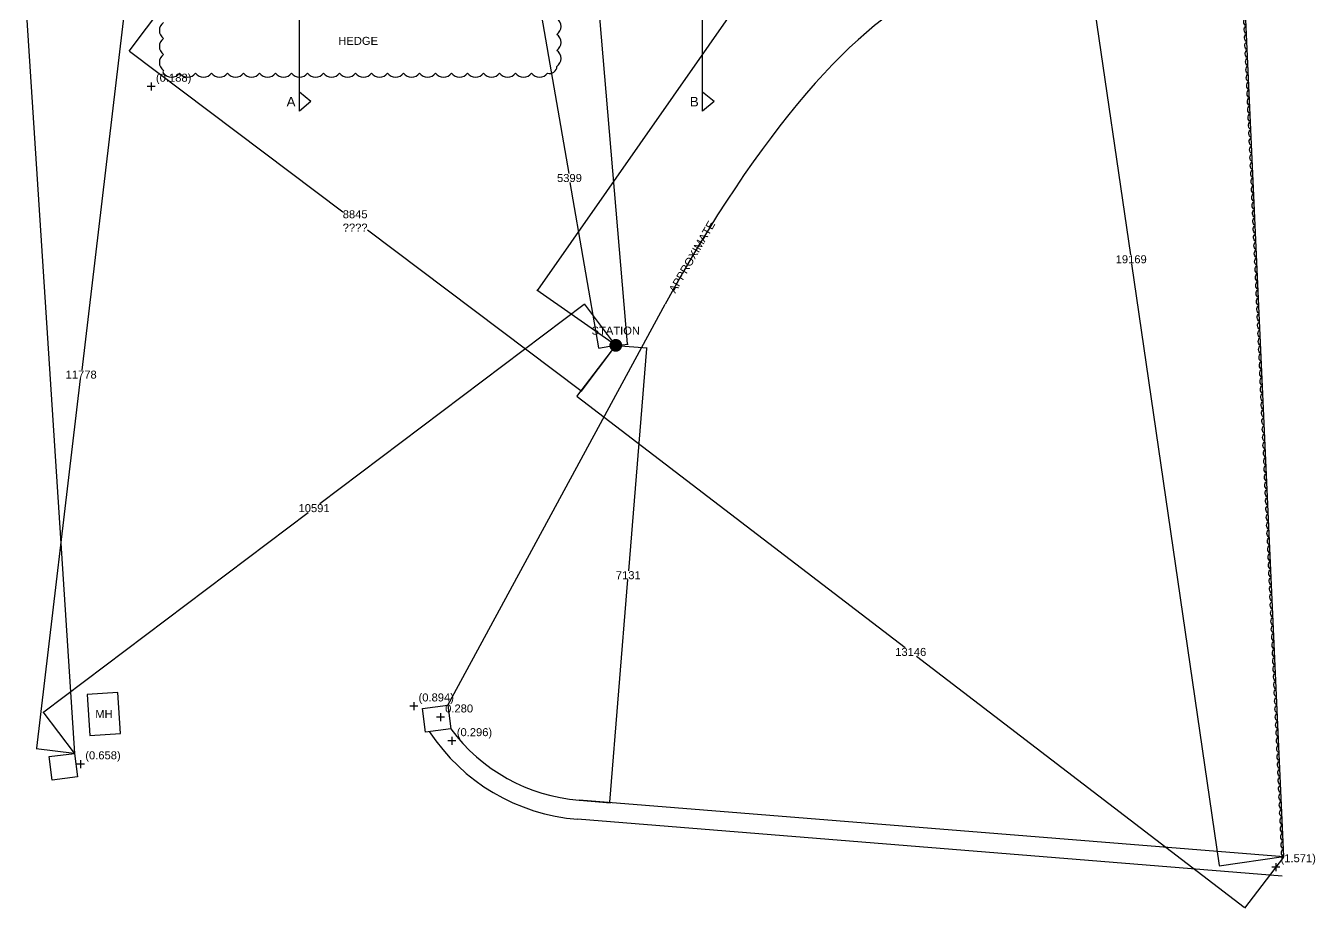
# Model space of a CAD drawing. Header units: millimetres. Extents: x 0 to 257100, y -5590 to 37493.
# Drawn here: x 84567 to 104713, y -3454 to 10336 of the extents above; entities that cross this region are included whole.
import ezdxf
from ezdxf.enums import TextEntityAlignment as Align

# ---------------------------------------------------------------- set-up
doc = ezdxf.new("R2010")
doc.units = ezdxf.units.MM
doc.header["$LTSCALE"] = 25
doc.header["$MEASUREMENT"] = 0
doc.linetypes.add('CENTER', pattern=[50.8, 31.75, -6.35, 6.35, -6.35])
for name, color, linetype in [('05 - General Notes', 6, 'Continuous'), ('07 - Dimensions', 6, 'Continuous'), ('08 - Levels', 8, 'CENTER'), ('20 - Existing Walls', 2, 'Continuous'), ('52 -', 2, 'Continuous'), ('94 - Landscaping', 7, 'Continuous'), ('95 - Roads-Kerbs', 7, 'Continuous'), ('97 - Fences-Gates-Walls-etc', 7, 'Continuous'), ('99 - Environment', 70, 'Continuous')]:
    doc.layers.add(name, color=color, linetype=linetype)
doc.styles.add('GENERATED_STYLE_7', font='arialbd.ttf')
doc.styles.get("Standard").update_dxf_attribs({"font": 'arial.ttf'})
doc.dimstyles.get("Standard").update_dxf_attribs({"dimscale": 50, "dimtxt": 2.5, "dimasz": 0.18, "dimexe": 0.18, "dimexo": 0.0625, "dimgap": 0.09, "dimtad": 0, "dimtih": 1, "dimtoh": 1, "dimdec": 0, "dimzin": 0, "dimdsep": 46, "dimtxsty": 'Standard', "dimcen": 0.09, "dimadec": 0, "dimazin": 0, "dimtfac": 1, "dimtdec": 4, "dimtofl": 0, "dimtmove": 0, "dimatfit": 3, "dimfxl": 1, "dimtolj": 1, "dimtzin": 0, "dimarcsym": 0})

# ---------------------------------------------------------------- blocks, each defined once
blk = doc.blocks.new('*D168')
at = {"layer": 'Defpoints', "color": 0, "lineweight": -2}
for p, q in [((92861, 10661), (92592, 10615)), ((92603, 10608), (93049, 8025)), ((93520, 5305), (93073, 7888)), ((93782, 5341), (93513, 5295))]:
    blk.add_line(p, q, dxfattribs=at)
at = {"layer": 'Defpoints', "color": 0}
for p in [(92601, 10616), (92864, 10662), (93785, 5342)]:
    blk.add_point(p, dxfattribs=at)
for points in [[(92604, 10608), (92601, 10607), (92601, 10616)], [(93519, 5305), (93522, 5305), (93522, 5296)]]:
    blk.add_solid(points, dxfattribs=at)
at = {"layer": 'Defpoints', "color": 0, "insert": (93061, 7956), "char_height": 125, "attachment_point": 5}
blk.add_mtext('\\A1;5399', dxfattribs=at)
blk = doc.blocks.new('*D169')
at = {"layer": 'Defpoints', "color": 0, "lineweight": -2}
for p, q in [((100226, 17163), (96444, 11752)), ((101451, 16318), (100223, 17176)), ((92567, 6204), (96349, 11615)), ((93782, 5344), (92554, 6202))]:
    blk.add_line(p, q, dxfattribs=at)
at = {"layer": 'Defpoints', "color": 0}
for p in [(100231, 17171), (101454, 16316), (93785, 5342)]:
    blk.add_point(p, dxfattribs=at)
for points in [[(100227, 17163), (100224, 17164), (100231, 17171)], [(92566, 6205), (92568, 6203), (92562, 6197)]]:
    blk.add_solid(points, dxfattribs=at)
at = {"layer": 'Defpoints', "color": 0, "insert": (96396, 11684), "char_height": 125, "attachment_point": 5}
blk.add_mtext('\\A1;13388', dxfattribs=at)
blk = doc.blocks.new('*D170')
at = {"layer": 'Defpoints', "color": 0, "lineweight": -2}
for p, q in [((92867, 16316), (93055, 16332)), ((93047, 16322), (93501, 10912)), ((93966, 5366), (93512, 10776)), ((93788, 5342), (93976, 5358))]:
    blk.add_line(p, q, dxfattribs=at)
at = {"layer": 'Defpoints', "color": 0}
for p in [(93046, 16331), (92864, 16316), (93785, 5342)]:
    blk.add_point(p, dxfattribs=at)
for points in [[(93048, 16322), (93045, 16322), (93046, 16331)], [(93965, 5366), (93968, 5366), (93967, 5357)]]:
    blk.add_solid(points, dxfattribs=at)
at = {"layer": 'Defpoints', "color": 0, "insert": (93506, 10844), "char_height": 125, "attachment_point": 5}
blk.add_mtext('\\A1;11013', dxfattribs=at)
blk = doc.blocks.new('*D171')
at = {"layer": 'Defpoints', "color": 0, "lineweight": -2}
for p, q in [((93783, 5339), (93170, 4540)), ((93183, 4541), (98305, 618)), ((103605, -3442), (98483, 481)), ((104219, -2655), (103607, -3454))]:
    blk.add_line(p, q, dxfattribs=at)
at = {"layer": 'Defpoints', "color": 0}
for p in [(93785, 5342), (93176, 4547), (104221, -2652)]:
    blk.add_point(p, dxfattribs=at)
for points in [[(93184, 4543), (93182, 4540), (93176, 4547)], [(103604, -3443), (103606, -3441), (103612, -3447)]]:
    blk.add_solid(points, dxfattribs=at)
at = {"layer": 'Defpoints', "color": 0, "insert": (98394, 550), "char_height": 125, "attachment_point": 5}
blk.add_mtext('\\A1;13146', dxfattribs=at)
blk = doc.blocks.new('*D172')
at = {"layer": 'Defpoints', "color": 0, "lineweight": -2}
for p, q in [((101451, 16316), (100445, 16169)), ((100456, 16161), (101828, 6754)), ((103220, -2789), (101848, 6618)), ((104218, -2653), (103213, -2799))]:
    blk.add_line(p, q, dxfattribs=at)
at = {"layer": 'Defpoints', "color": 0}
for p in [(100454, 16170), (101454, 16316), (104221, -2652)]:
    blk.add_point(p, dxfattribs=at)
for points in [[(100457, 16161), (100454, 16161), (100454, 16170)], [(103219, -2789), (103222, -2789), (103221, -2798)]]:
    blk.add_solid(points, dxfattribs=at)
at = {"layer": 'Defpoints', "color": 0, "insert": (101838, 6686), "char_height": 125, "attachment_point": 5}
blk.add_mtext('\\A1;19169', dxfattribs=at)
blk = doc.blocks.new('*D173')
at = {"layer": 'Defpoints', "color": 0, "lineweight": -2}
for p, q in [((93788, 5342), (94275, 5302)), ((94265, 5294), (93985, 1817)), ((93694, -1796), (93974, 1681)), ((93216, -1766), (93703, -1806))]:
    blk.add_line(p, q, dxfattribs=at)
at = {"layer": 'Defpoints', "color": 0}
for p in [(93785, 5342), (93213, -1766), (93694, -1805)]:
    blk.add_point(p, dxfattribs=at)
for points in [[(94267, 5294), (94264, 5294), (94266, 5303)], [(93693, -1796), (93696, -1796), (93694, -1805)]]:
    blk.add_solid(points, dxfattribs=at)
at = {"layer": 'Defpoints', "color": 0, "insert": (93980, 1749), "char_height": 125, "attachment_point": 5}
blk.add_mtext('\\A1;7131', dxfattribs=at)
blk = doc.blocks.new('*D174')
at = {"layer": 'Defpoints', "color": 0, "lineweight": -2}
for p, q in [((93292, 5980), (89162, 2866)), ((93783, 5344), (93294, 5993)), ((84850, -385), (88980, 2729)), ((85326, -1032), (84837, -383))]:
    blk.add_line(p, q, dxfattribs=at)
at = {"layer": 'Defpoints', "color": 0}
for p in [(93300, 5986), (93785, 5342), (85328, -1034)]:
    blk.add_point(p, dxfattribs=at)
for points in [[(93293, 5979), (93292, 5981), (93300, 5986)], [(84849, -384), (84851, -386), (84843, -391)]]:
    blk.add_solid(points, dxfattribs=at)
at = {"layer": 'Defpoints', "color": 0, "insert": (89071, 2797), "char_height": 125, "attachment_point": 5}
blk.add_mtext('\\A1;10591', dxfattribs=at)
blk = doc.blocks.new('*D175')
at = {"layer": 'Defpoints', "color": 0, "lineweight": -2}
for p, q in [((86126, 10723), (85440, 4953)), ((86716, 10662), (86118, 10733)), ((84737, -955), (85424, 4816)), ((85325, -1034), (84727, -962))]:
    blk.add_line(p, q, dxfattribs=at)
at = {"layer": 'Defpoints', "color": 0}
for p in [(86127, 10732), (86719, 10662), (85328, -1034)]:
    blk.add_point(p, dxfattribs=at)
for points in [[(86128, 10723), (86125, 10724), (86127, 10732)], [(84736, -954), (84739, -955), (84736, -964)]]:
    blk.add_solid(points, dxfattribs=at)
at = {"layer": 'Defpoints', "color": 0, "insert": (85432, 4884), "char_height": 125, "attachment_point": 5}
blk.add_mtext('\\A1;11778', dxfattribs=at)
blk = doc.blocks.new('*D176')
at = {"layer": 'Defpoints', "color": 0, "lineweight": -2}
for p, q in [((86717, 10660), (86175, 9939)), ((86187, 9941), (89522, 7430)), ((93239, 4632), (89904, 7142)), ((93783, 5339), (93241, 4619))]:
    blk.add_line(p, q, dxfattribs=at)
at = {"layer": 'Defpoints', "color": 0}
for p in [(86719, 10662), (93785, 5342), (93246, 4626)]:
    blk.add_point(p, dxfattribs=at)
for points in [[(86188, 9942), (86186, 9940), (86180, 9946)], [(93238, 4630), (93240, 4633), (93246, 4626)]]:
    blk.add_solid(points, dxfattribs=at)
at = {"layer": 'Defpoints', "color": 0, "insert": (89713, 7286), "char_height": 125, "attachment_point": 5}
blk.add_mtext('\\A1;\\A1;8845\\P????', dxfattribs=at)
blk = doc.blocks.new('LVL PLAN')
at = {"layer": '20 - Existing Walls', "color": 0}
for p, q in [((1.25, 0), (-1.25, 0)), ((0, 1.25), (0, -1.25))]:
    blk.add_line(p, q, dxfattribs=at)
at = {"color": 0}
blk.add_attdef('LVL', (1.5, 1.5), '', height=2.5, dxfattribs=at)

msp = doc.modelspace()

# ---------------------------------------------------------------- linework, layer by layer
at = {"layer": '07 - Dimensions'}
for p, q in [((88841.4, 9000), (88841.4, 31800)), ((95141.4, 9000), (95141.4, 31800)), ((88841.4, 9000), (88841.4, 10000)), ((95141.4, 9000), (95141.4, 10000))]:
    msp.add_line(p, q, dxfattribs=at)
at = {"layer": '07 - Dimensions', "color": 4}
for p, q in [((89020.1, 9150), (88841.4, 9300)), ((95320.1, 9150), (95141.4, 9300)), ((89020.1, 9150), (88841.4, 9000)), ((95320.1, 9150), (95141.4, 9000))]:
    msp.add_line(p, q, dxfattribs=at)
at = {"layer": '52 -'}
msp.add_lwpolyline([(85569.4, -754.1), (86048.4, -722.9), (86006.9, -84.3), (85527.9, -115.4)], close=True, dxfattribs=at)
at = {"layer": '94 - Landscaping'}
msp.add_line((91159.7, -283.8), (94557.2, 5983.5), dxfattribs=at)
msp.add_ellipse((96117.1, 3469.6), major_axis=(3456.8, 7443.1), ratio=0.3074929, start_param=0.2867759, end_param=1.3717312, dxfattribs=at)
at = {"layer": '95 - Roads-Kerbs'}
for p, q in [((104221.1, -2652.2), (102423.9, 37000)), ((84566.9, 10662), (85327.8, -1034.3))]:
    msp.add_line(p, q, dxfattribs=at)
at = {"layer": '97 - Fences-Gates-Walls-etc'}
for p, q in [((104221.1, -2652.2), (93212.9, -1766.2)), ((104197, -2951.2), (93188.8, -2065.2))]:
    msp.add_line(p, q, dxfattribs=at)
at = {"layer": '97 - Fences-Gates-Walls-etc', "extrusion": (1.21463e-16, 1.56302e-17, -1)}
for points in [[(-90763, -334.9), (-91159.7, -283.8), (-91207, -650.8), (-90810.2, -701.9)], [(-84931.1, -1085.4), (-85327.8, -1034.3), (-85375.1, -1401.3), (-84978.3, -1452.3)]]:
    msp.add_lwpolyline(points, close=True, dxfattribs=at)
at = {"layer": '97 - Fences-Gates-Walls-etc'}
for radius, start in [(3069.9, 213.37438), (2769.9, 216.44834)]:
    msp.add_arc((93435.1, 994.8), radius, start, 265.39847, dxfattribs=at)
at = {"layer": '99 - Environment'}
for points in [[(86718.9, 10387.9, 0.5205671), (86718.9, 10137.9, 0.5205671), (86718.9, 9887.9, 0.5205671), (86718.9, 9637.9, 0.5205671), (86718.9, 9596.9, 0.5205671), (86968.9, 9596.9, 0.5205671), (87218.9, 9596.9, 0.5205671), (87468.9, 9596.9, 0.5205671), (87718.9, 9596.9, 0.5205671), (87968.9, 9596.9, 0.5205671), (88218.9, 9596.9, 0.5205671), (88468.9, 9596.9, 0.5205671), (88718.9, 9596.9, 0.5205671), (88968.9, 9596.9, 0.5205671), (89218.9, 9596.9, 0.5205671), (89468.9, 9596.9, 0.5205671), (89718.9, 9596.9, 0.5205671), (89968.9, 9596.9, 0.5205671), (90218.9, 9596.9, 0.5205671), (90468.9, 9596.9, 0.5205671), (90718.9, 9596.9, 0.5205671), (90968.9, 9596.9, 0.5205671), (91218.9, 9596.9, 0.5205671), (91468.9, 9596.9, 0.5205671), (91718.9, 9596.9, 0.5205671), (91968.9, 9596.9, 0.5205671), (92218.9, 9596.9, 0.5205671), (92468.9, 9596.9, 0.5205671), (92718.9, 9596.9, 0.5205671), (92864.4, 9701.4, 0.5205671), (92864.4, 9951.4, 0.5205671), (92864.4, 10201.4, 0.5205671), (92864.4, 10451.4, 0.5205671)], [(104221.1, -2652.2, -0.5205671), (104215.4, -2527.3, -0.5205671), (104209.8, -2402.5, -0.5205671), (104204.1, -2277.6, -0.5205671), (104198.5, -2152.7, -0.5205671), (104192.8, -2027.8, -0.5205671), (104187.1, -1903, -0.5205671), (104181.5, -1778.1, -0.5205671), (104175.8, -1653.2, -0.5205671), (104170.2, -1528.4, -0.5205671), (104164.5, -1403.5, -0.5205671), (104158.8, -1278.6, -0.5205671), (104153.2, -1153.7, -0.5205671), (104147.5, -1028.9, -0.5205671), (104141.9, -904, -0.5205671), (104136.2, -779.1, -0.5205671), (104130.5, -654.3, -0.5205671), (104124.9, -529.4, -0.5205671), (104119.2, -404.5, -0.5205671), (104113.6, -279.6, -0.5205671), (104107.9, -154.8, -0.5205671), (104102.2, -29.9, -0.5205671), (104096.6, 95, -0.5205671), (104090.9, 219.8, -0.5205671), (104085.3, 344.7, -0.5205671), (104079.6, 469.6, -0.5205671), (104073.9, 594.5, -0.5205671), (104068.3, 719.3, -0.5205671), (104062.6, 844.2, -0.5205671), (104057, 969.1, -0.5205671), (104051.3, 1094, -0.5205671), (104045.6, 1218.8, -0.5205671), (104040, 1343.7, -0.5205671), (104034.3, 1468.6, -0.5205671), (104028.7, 1593.4, -0.5205671), (104023, 1718.3, -0.5205671), (104017.3, 1843.2, -0.5205671), (104011.7, 1968.1, -0.5205671), (104006, 2092.9, -0.5205671), (104000.4, 2217.8, -0.5205671), (103994.7, 2342.7, -0.5205671), (103989, 2467.5, -0.5205671), (103983.4, 2592.4, -0.5205671), (103977.7, 2717.3, -0.5205671), (103972.1, 2842.2, -0.5205671), (103966.4, 2967, -0.5205671), (103960.7, 3091.9, -0.5205671), (103955.1, 3216.8, -0.5205671), (103949.4, 3341.6, -0.5205671), (103943.8, 3466.5, -0.5205671), (103938.1, 3591.4, -0.5205671), (103932.4, 3716.3, -0.5205671), (103926.8, 3841.1, -0.5205671), (103921.1, 3966, -0.5205671), (103915.5, 4090.9, -0.5205671), (103909.8, 4215.7, -0.5205671), (103904.1, 4340.6, -0.5205671), (103898.5, 4465.5, -0.5205671), (103892.8, 4590.4, -0.5205671), (103887.2, 4715.2, -0.5205671), (103881.5, 4840.1, -0.5205671), (103875.8, 4965, -0.5205671), (103870.2, 5089.8, -0.5205671), (103864.5, 5214.7, -0.5205671), (103858.9, 5339.6, -0.5205671), (103853.2, 5464.5, -0.5205671), (103847.5, 5589.3, -0.5205671), (103841.9, 5714.2, -0.5205671), (103836.2, 5839.1, -0.5205671), (103830.6, 5964, -0.5205671), (103824.9, 6088.8, -0.5205671), (103819.2, 6213.7, -0.5205671), (103813.6, 6338.6, -0.5205671), (103807.9, 6463.4, -0.5205671), (103802.3, 6588.3, -0.5205671), (103796.6, 6713.2, -0.5205671), (103791, 6838.1, -0.5205671), (103785.3, 6962.9, -0.5205671), (103779.6, 7087.8, -0.5205671), (103774, 7212.7, -0.5205671), (103768.3, 7337.5, -0.5205671), (103762.7, 7462.4, -0.5205671), (103757, 7587.3, -0.5205671), (103751.3, 7712.2, -0.5205671), (103745.7, 7837, -0.5205671), (103740, 7961.9, -0.5205671), (103734.4, 8086.8, -0.5205671), (103728.7, 8211.6, -0.5205671), (103723, 8336.5, -0.5205671), (103717.4, 8461.4, -0.5205671), (103711.7, 8586.3, -0.5205671), (103706.1, 8711.1, -0.5205671), (103700.4, 8836, -0.5205671), (103694.7, 8960.9, -0.5205671), (103689.1, 9085.7, -0.5205671), (103683.4, 9210.6, -0.5205671), (103677.8, 9335.5, -0.5205671), (103672.1, 9460.4, -0.5205671), (103666.4, 9585.2, -0.5205671), (103660.8, 9710.1, -0.5205671), (103655.1, 9835, -0.5205671), (103649.5, 9959.8, -0.5205671), (103643.8, 10084.7, -0.5205671), (103638.1, 10209.6, -0.5205671), (103632.5, 10334.5, -0.5205671), (103626.8, 10459.3, -0.5205671)]]:
    msp.add_lwpolyline(points, format="xyb", dxfattribs=at)
at = {"layer": 'Defpoints'}
msp.add_lwpolyline([(93735, 5341.8, 100, 100, 1), (93835, 5341.8, 100, 100, 1)], format="xyseb", close=True, dxfattribs=at)
msp.add_circle((93785, 5341.8), 0.257, dxfattribs=at)

# ---------------------------------------------------------------- block references
at = {"layer": '08 - Levels', "xscale": 50, "yscale": 50, "zscale": 50}
for p, values in [((86525.4, 9386.5), {'LVL': '(0.188)'}), ((90628.1, -297.9), {'LVL': '(0.894)'}), ((91043.9, -470.1), {'LVL': '0.280'}), ((91225.5, -840.8), {'LVL': '(0.296)'}), ((85421.3, -1202.2), {'LVL': '(0.658)'}), ((104095.7, -2810.5), {'LVL': '(1.571)'})]:
    msp.add_blockref('LVL PLAN', p, dxfattribs=at).add_auto_attribs(values)

# ---------------------------------------------------------------- texts
at = {"layer": '05 - General Notes'}
msp.add_text('HEDGE', height=125, dxfattribs=at).set_placement((89760, 10100), align=Align.MIDDLE_CENTER)
at = {"layer": '05 - General Notes', "char_height": 150, "attachment_point": 4, "style": 'GENERATED_STYLE_7'}
for s, insert in [('{\\fArial|b0|i0|c0|p34;\\T1.15;A\\fArial|b1|i0|c0|p34;\\T1.25; }', (88641.4, 9150)), ('{\\fArial|b0|i0|c0|p34;\\T1.15;B}\\T1.25; ', (94941.4, 9150))]:
    msp.add_mtext_dynamic_manual_height_columns(s, width=3008.916, gutter_width=12.5, heights=[0], dxfattribs=dict(at, insert=insert))
at = {"layer": '52 -'}
msp.add_text('MH', height=125, dxfattribs=at).set_placement((85788.2, -419.2), align=Align.MIDDLE_CENTER)
at = {"layer": '94 - Landscaping'}
msp.add_text('APPROXIMATE', height=125, rotation=60, dxfattribs=at).set_placement((94975.5, 6724.5), align=Align.MIDDLE_CENTER)
at = {"layer": 'Defpoints'}
msp.add_text('STATION', height=125, dxfattribs=at).set_placement((93785, 5571.8), align=Align.MIDDLE_CENTER)

# ---------------------------------------------------------------- dimensions: what is measured, and where the dimension line sits
for p1, p2, distance, picture, middle in [((93785, 5341.8), (101453.9, 16316), 1492.2, '*D169', (96396.3, 11683.7)), ((93785, 5341.8), (92864.4, 16316), -182.5, '*D170', (93506.5, 10844.2)), ((104221.1, -2652.2), (101453.9, 16316), 1010.2, '*D172', (101837.8, 6686.1)), ((85327.8, -1033.9), (86718.9, 10662), 595.8, '*D175', (85431.7, 4884.4)), ((93785, 5341.8), (92864.4, 10662), 267.3, '*D168', (93061.3, 7956.3)), ((85327.8, -1034.3), (93785, 5341.8), 806.2, '*D174', (89071.1, 2797.5)), ((104221.1, -2652.2), (93785, 5341.8), 1001.5, '*D171', (98394, 549.8)), ((93785, 5341.8), (93212.9, -1766.2), 482.3, '*D173', (93979.7, 1749.1))]:
    dim = msp.add_aligned_dim(p1=p1, p2=p2, distance=distance, dimstyle='Standard', dxfattribs=at)
    dim.commit()
    dim.dimension.update_dxf_attribs({"geometry": picture, "text_midpoint": middle})
dim = msp.add_aligned_dim(p1=(86718.9, 10662), p2=(93785, 5341.8), distance=-895.9, text='\\A1;<>\\P????', dimstyle='Standard', override={"dimtxsty": 'Standard', "dimtfill": 0, "dimtfillclr": 0}, dxfattribs=at)
dim.commit()
dim.dimension.update_dxf_attribs({"geometry": '*D176', "text_midpoint": (89713, 7286.2)})

doc.saveas('drawing.dxf')
